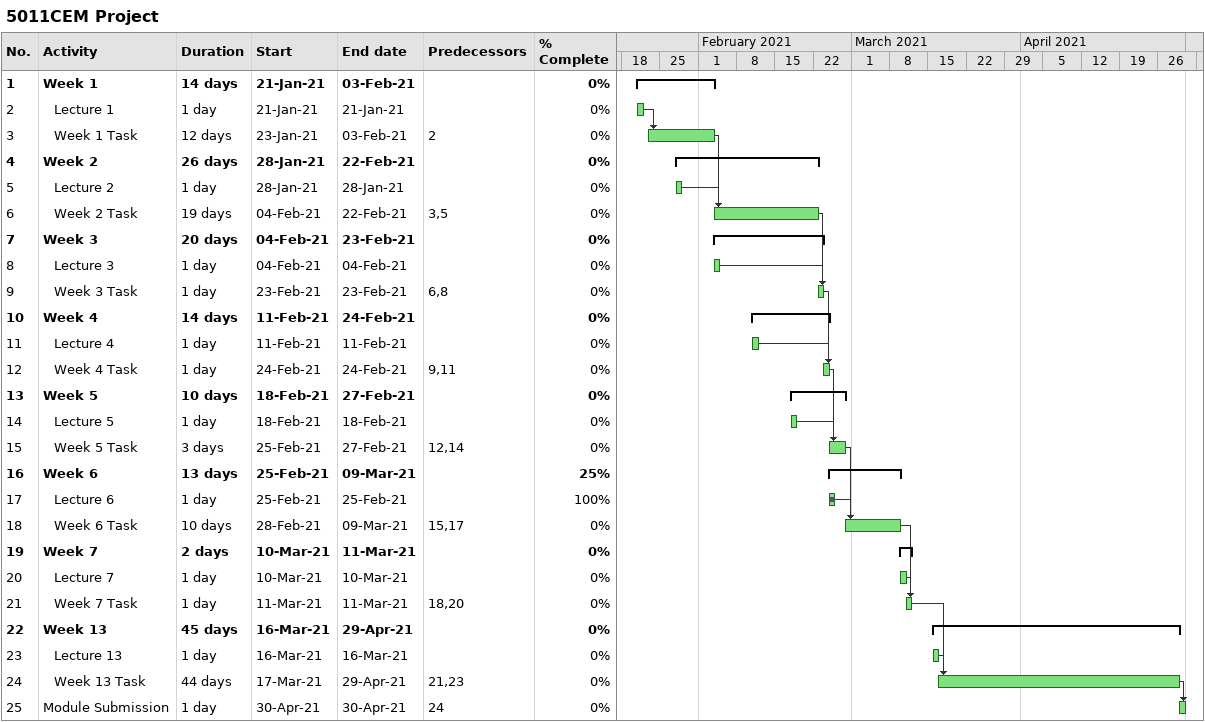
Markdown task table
5011CEM Project

| ID | Level | Task | Duration | Start | Finish | Predecessors | % complete |
|---|---|---|---|---|---|---|---|
| 1 | 1 | **Week 1** | 14d | 2021-01-21 | 2021-02-03 |  | 0 |
| 2 | 2 | Lecture 1 | 1d | 2021-01-21 | 2021-01-21 |  | 0 |
| 3 | 2 | Week 1 Task | 12d | 2021-01-23 | 2021-02-03 | 2 | 0 |
| 4 | 1 | **Week 2** | 26d | 2021-01-28 | 2021-02-22 |  | 0 |
| 5 | 2 | Lecture 2 | 1d | 2021-01-28 | 2021-01-28 |  | 0 |
| 6 | 2 | Week 2 Task | 19d | 2021-02-04 | 2021-02-22 | 3, 5 | 0 |
| 7 | 1 | **Week 3** | 20d | 2021-02-04 | 2021-02-23 |  | 0 |
| 8 | 2 | Lecture 3 | 1d | 2021-02-04 | 2021-02-04 |  | 0 |
| 9 | 2 | Week 3 Task | 1d | 2021-02-23 | 2021-02-23 | 6, 8 | 0 |
| 10 | 1 | **Week 4** | 14d | 2021-02-11 | 2021-02-24 |  | 0 |
| 11 | 2 | Lecture 4 | 1d | 2021-02-11 | 2021-02-11 |  | 0 |
| 12 | 2 | Week 4 Task | 1d | 2021-02-24 | 2021-02-24 | 9, 11 | 0 |
| 13 | 1 | **Week 5** | 10d | 2021-02-18 | 2021-02-27 |  | 0 |
| 14 | 2 | Lecture 5 | 1d | 2021-02-18 | 2021-02-18 |  | 0 |
| 15 | 2 | Week 5 Task | 3d | 2021-02-25 | 2021-02-27 | 12, 14 | 0 |
| 16 | 1 | **Week 6** | 13d | 2021-02-25 | 2021-03-09 |  | 25 |
| 17 | 2 | Lecture 6 | 1d | 2021-02-25 | 2021-02-25 |  | 100 |
| 18 | 2 | Week 6 Task | 10d | 2021-02-28 | 2021-03-09 | 15, 17 | 0 |
| 19 | 1 | **Week 7** | 2d | 2021-03-10 | 2021-03-11 |  | 0 |
| 20 | 2 | Lecture 7 | 1d | 2021-03-10 | 2021-03-10 |  | 0 |
| 21 | 2 | Week 7 Task | 1d | 2021-03-11 | 2021-03-11 | 18, 20 | 0 |
| 22 | 1 | **Week 13** | 45d | 2021-03-16 | 2021-04-29 |  | 0 |
| 23 | 2 | Lecture 13 | 1d | 2021-03-16 | 2021-03-16 |  | 0 |
| 24 | 2 | Week 13 Task | 44d | 2021-03-17 | 2021-04-29 | 21, 23 | 0 |
| 25 | 1 | Module Submission | 1d | 2021-04-30 | 2021-04-30 | 24 | 0 |
